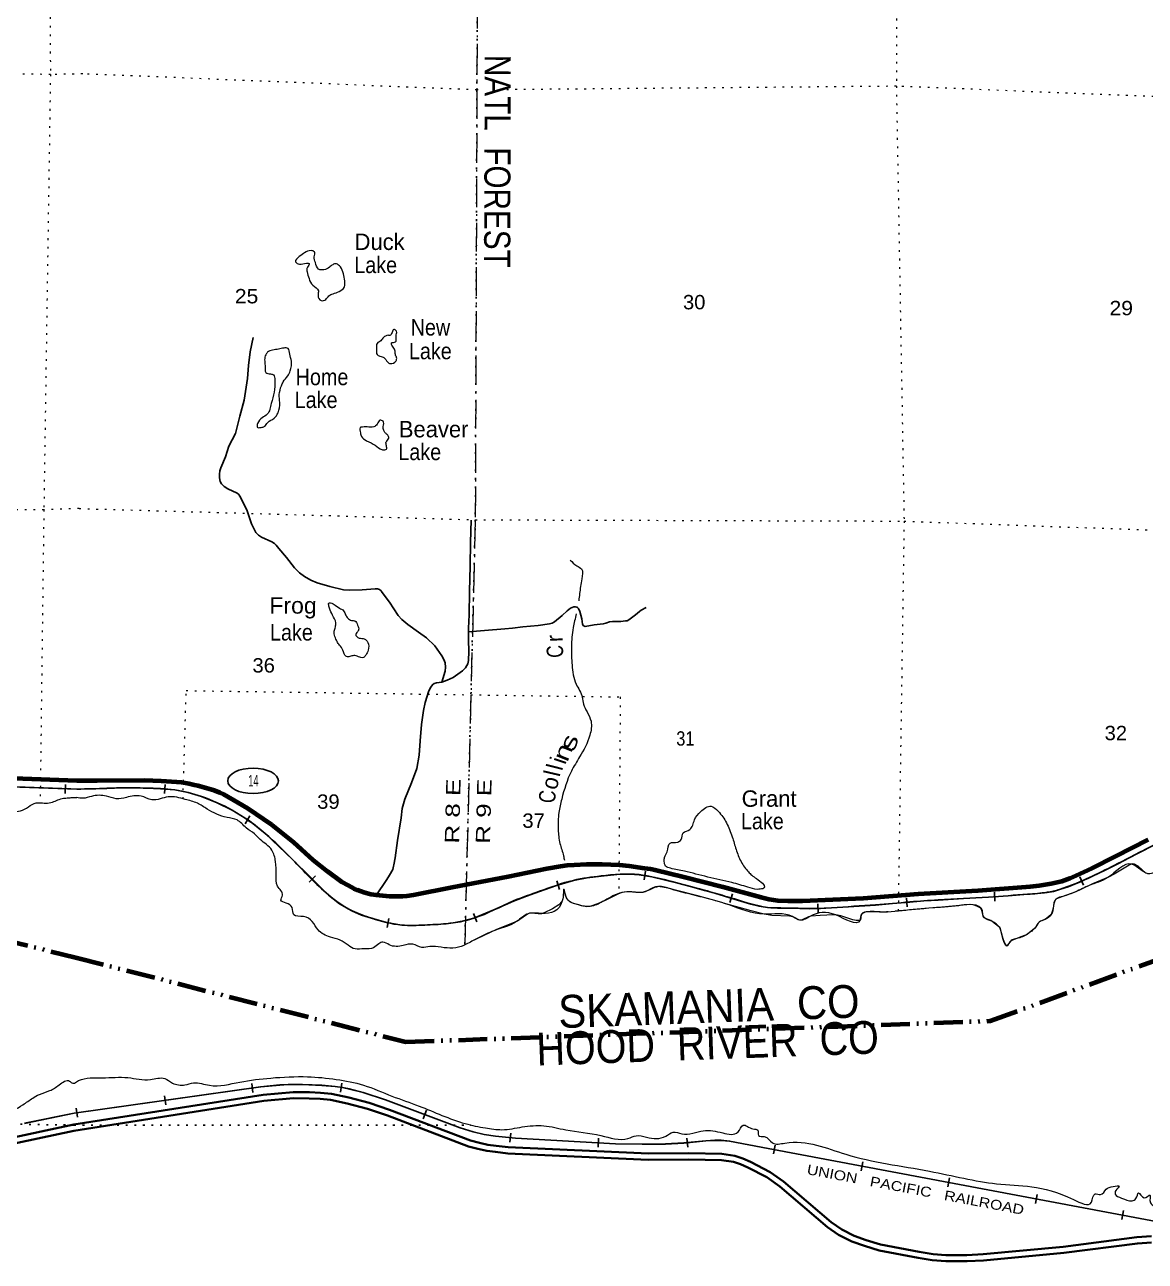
# Model space of a CAD drawing. Header units: feet. Extents: x -256679 to 5, y -731788 to -547785.
# Drawn here: x -192535 to -178887, y -662813 to -647754 of the extents above; entities that cross this region are included whole.
import ezdxf
from ezdxf.enums import TextEntityAlignment as Align

# ---------------------------------------------------------------- set-up
doc = ezdxf.new("R2010")
doc.units = ezdxf.units.FT
doc.header["$LTSCALE"] = 70
for name, pattern in [('DASH_DOUBLE_DOT', [9.2, 5, -1.2, 0.3, -1.2, 0.3, -1.2]), ('DOT_DASHED', [7.7, 5, -1.2, 0.3, -1.2]), ('DOTTED', [1.5, 0.3, -1.2])]:
    doc.linetypes.add(name, pattern=pattern)
for name, color, linetype, lineweight in [('10', 7, 'DASH_DOUBLE_DOT', 70), ('17', 7, 'Continuous', 25), ('18', 7, 'Continuous', 35), ('23', 7, 'Continuous', 70), ('29', 7, 'Continuous', 25), ('34', 7, 'Continuous', 25), ('39', 7, 'Continuous', 13), ('44', 7, 'DOT_DASHED', 13), ('6', 7, 'DOTTED', 25), ('7', 7, 'DOTTED', 13)]:
    doc.layers.add(name, color=color, linetype=linetype, lineweight=lineweight)
doc.layers.add('12', color=7, linetype='Continuous')
doc.layers.add('41', color=7, linetype='Continuous')

msp = doc.modelspace()

# ---------------------------------------------------------------- linework, layer by layer
at = {"layer": '10'}
for points in [[(-223936.63, -662299.07), (-221569.05, -660071.51), (-207224.35, -655345.29), (-191917.8, -659112.25)], [(-191917.8, -659112.25), (-187896.33, -660141.89), (-180776.34, -659886.06), (-170723.5, -656201.77), (-161300.24, -656411.47), (-159909.09, -656015.22)]]:
    msp.add_lwpolyline(points, dxfattribs=at)
at = {"layer": '17'}
msp.add_ellipse((-189753.34, -656962.86), major_axis=(-309.24, 1), ratio=0.500121, dxfattribs=at)
at = {"layer": '18'}
for points in [[(-191934.59, -661147.65), (-189631.57, -660786.41), (-189264.82, -660753.35), (-189066.84, -660755.15), (-188932.05, -660761.89), (-188799.79, -660774.7), (-188589.04, -660819.45), (-188339.02, -660885.68), (-188091.64, -660968.2), (-187105.32, -661343.87), (-186997.24, -661372.31), (-186894.84, -661393.65), (-186792.45, -661406.45), (-186645.7, -661424.08), (-184938.41, -661500.96), (-184446.16, -661497.17), (-184042.39, -661506.66), (-183887.05, -661530.25), (-183788.93, -661560.13), (-183695.37, -661603.95), (-183456.15, -661726.6), (-183292.91, -661842.18), (-182713.13, -662338.76), (-182583.68, -662426.66), (-182432.8, -662503.7), (-182285.03, -662554.72), (-182110.11, -662610.21), (-181642.34, -662699.11), (-181472.28, -662725.46), (-181314.43, -662738.26), (-181058.44, -662738.26), (-180860.97, -662727.9), (-179888.05, -662637.95), (-178991.32, -662521.26), (-178812.19, -662507.75)], [(-191935.23, -661224.5), (-189622.38, -660860.89), (-189261.79, -660828.38), (-189069.05, -660830.13), (-188937.54, -660836.71), (-188811.23, -660848.94), (-188606.44, -660892.43), (-188360.51, -660957.57), (-188116.87, -661038.85), (-187128.28, -661415.38), (-187014.44, -661445.34), (-186907.16, -661467.69), (-186801.57, -661480.89), (-186651.87, -661498.88), (-184939.81, -661575.97), (-184446.75, -661572.18), (-184048.93, -661581.53), (-183903.69, -661603.58), (-183815.9, -661630.32), (-183728.39, -661671.3), (-183495.13, -661790.9), (-183339.07, -661901.39), (-182758.73, -662398.45), (-182621.95, -662491.33), (-182462.24, -662572.88), (-182308.61, -662625.92), (-182128.52, -662683.05), (-181655.09, -662773.03), (-181481.06, -662799.99), (-181317.47, -662813.26), (-181056.47, -662813.26), (-180855.55, -662802.72), (-179879.76, -662712.5), (-178983.66, -662595.89), (-178809.55, -662582.76)], [(-192826.46, -661339.17), (-191934.59, -661147.65)], [(-192813.27, -661413.05), (-191935.23, -661224.5)]]:
    msp.add_lwpolyline(points, dxfattribs=at)
at = {"layer": '23'}
for points in [[(-191900.05, -656962.5), (-192999.15, -656922.84), (-193119.44, -656923.57), (-193299.93, -656908.91), (-193477.9, -656875.47), (-193651.4, -656823.61), (-193818.53, -656753.89), (-193977.45, -656667.09), (-194126.43, -656564.15), (-194263.84, -656446.2), (-194388.16, -656314.54), (-194680.78, -655974.92), (-194755.37, -655860.3), (-194905.71, -655665.97), (-195075.54, -655488.42), (-195263, -655329.6), (-195466.04, -655191.24), (-195682.42, -655074.86), (-201743.72, -652273.4), (-202388.64, -651975.33)], [(-188253.72, -658356.18), (-188314.79, -658346.82), (-188346.91, -658339.17), (-188406.56, -658320.8), (-188481.51, -658293.25), (-188520.69, -658275.89), (-188596.22, -658236.63), (-188671.16, -658195.31), (-188719.92, -658160.93), (-188799.64, -658103.48), (-188847.05, -658065.22), (-189021.96, -657930.26), (-189257.6, -657711.63), (-189523.98, -657496.34), (-189818.47, -657299.88), (-189934.88, -657229.25), (-190110.77, -657128.24), (-190155.88, -657107.2), (-190227.14, -657081.86), (-190295.06, -657059.76), (-190426.59, -657023.92), (-190467.89, -657013.85), (-190532.13, -656998.54), (-190625.46, -656984.35), (-190680.49, -656980.18), (-190874.73, -656964.87), (-191077.02, -656958.38), (-191653.52, -656960.86), (-191900.05, -656962.5)], [(-178851.06, -657682.29), (-179251.63, -657885.69), (-179538.87, -658028.39), (-179730.96, -658118.16), (-179804.11, -658151.7), (-179905.05, -658186.9), (-180033.53, -658217.51), (-180180.36, -658240.46), (-180289.21, -658251.29), (-180926.64, -658301.13), (-181654.34, -658343.76), (-182323.96, -658397.18), (-183063.57, -658429.63), (-183238.31, -658429.34), (-183360.88, -658421.81), (-183469.47, -658406.5), (-183567.09, -658384.91), (-184029.28, -658258.48), (-184505.55, -658133.87), (-184857.07, -658048.78), (-184911.94, -658038.26), (-184987.08, -658028.88), (-185174.39, -658001.16), (-185290.41, -657987.5), (-185501.99, -657980.67), (-185692.48, -657981.89), (-185842.42, -657987.56), (-185926.55, -657993.68), (-186007.61, -658004.39), (-186175.3, -658035.76), (-186648.67, -658131.88), (-187329.43, -658263.4), (-187801.66, -658354.47), (-187879.67, -658365.18), (-187931.67, -658369.77), (-188006.61, -658372.84), (-188089.96, -658371.3), (-188253.72, -658356.18)]]:
    msp.add_lwpolyline(points, dxfattribs=at)
at = {"layer": '29'}
for points in [[(-187455.96, -655760.54), (-187414.61, -655626.02), (-187408.29, -655579.8), (-187414.16, -655523.96), (-187428.85, -655485.75), (-187455.28, -655440.2), (-187483.18, -655397.59), (-187540.8, -655317.4), (-187639.84, -655219.8), (-187737.28, -655150.31), (-187870.58, -655060.29), (-187941.02, -654996.06), (-187985.07, -654947.56), (-188091.64, -654784.54), (-188168.53, -654683.22), (-188189.21, -654656.61), (-188193.61, -654647.79), (-188215.64, -654631.63), (-188237.67, -654625.75), (-188268.15, -654625.74), (-188424.96, -654635.72), (-188584.26, -654640.44), (-188653.92, -654634.73), (-188820.09, -654596.44), (-188974.1, -654550.28), (-189049.06, -654517.01), (-189125.67, -654474.06), (-189190.05, -654427.37), (-189248.73, -654370.13), (-189345.37, -654244.47), (-189438.17, -654130.91), (-189472.02, -654091.6), (-189491.11, -654072.49), (-189523.44, -654053.55), (-189651.17, -653995.7), (-189686.43, -653972.57), (-189719.47, -653938.04), (-189771.4, -653833.62), (-189827.36, -653672.39), (-189887.86, -653547.2), (-189916.26, -653494.26), (-189928.01, -653475.16), (-189948.57, -653457.52), (-190062.62, -653406.48), (-190104.24, -653376.7), (-190136.07, -653345.33), (-190154.17, -653316.45), (-190163.13, -653270.74), (-190162.99, -653226.81), (-190157.11, -653185.67), (-190147.37, -653150.57), (-190089.21, -653014.9), (-190047.23, -652887.05), (-189968.7, -652731.59), (-189913.48, -652519.64), (-189862.53, -652325.7), (-189820.65, -652063.43), (-189808.36, -651905.09), (-189789.94, -651738.81), (-189753.33, -651564.74)], [(-187095.84, -653787.79), (-187105.2, -654059.14), (-187109.26, -654345.99), (-187117.68, -654656.85), (-187121.91, -654939.85), (-187128, -655102.12), (-187128.67, -655149.3)], [(-187128.67, -655149.3), (-186933.57, -655130.75), (-186686.84, -655113.25), (-186594.32, -655101.49), (-186469.49, -655086.8), (-186279.94, -655071.09), (-186143.47, -655051.53), (-186110.5, -655042.7), (-186083.26, -655028.02), (-185990.98, -654948.48), (-185927.9, -654891.13), (-185887.93, -654860.5), (-185868.46, -654849.87), (-185844.89, -654844.06), (-185827.17, -654843.74), (-185808.63, -654847.27), (-185801.93, -654851.01), (-185796.19, -654855.6), (-185790.84, -654862.11), (-185789.31, -654865.93), (-185779.36, -654886.59), (-185772.87, -654901.52), (-185750.54, -654989.75), (-185741.41, -655054.07), (-185737.3, -655063.36), (-185727.86, -655073.57), (-185718.95, -655078.66), (-185707.3, -655080.92), (-185598.91, -655061.96), (-185488.29, -655051.37), (-185457.27, -655044.18), (-185411.74, -655028.02), (-185377.41, -655022.73), (-185272.93, -655020.08), (-185219.36, -655014.79), (-185197.33, -655011.85), (-185176.28, -655003.29), (-185095.04, -654940.15), (-185046.25, -654898.66), (-185025.51, -654882.54), (-184967.25, -654851.54)], [(-187128.67, -655149.3), (-187130.05, -655246.54), (-187126.01, -655387.04), (-187129.58, -655497.34), (-187139.54, -655535.72), (-187149.82, -655559.23), (-187167.44, -655585.68), (-187201.66, -655622.79), (-187315.28, -655703.56), (-187389.2, -655737.04), (-187455.96, -655760.54)], [(-187455.96, -655760.54), (-187519.04, -655767.1), (-187545.97, -655778.18), (-187569.46, -655792.88), (-187590.02, -655820.8), (-187614.85, -655866.16), (-187657.58, -656010.36), (-187678.48, -656104.07), (-187700.97, -656274.31), (-187717.9, -656476.73), (-187732.39, -656649.08), (-187760.83, -656813.22), (-187823.54, -656986.95), (-187904.67, -657184.51), (-187935.88, -657300.18), (-187950.08, -657412.63), (-187994.2, -657690.93), (-188024, -657899.72), (-188030.6, -657938.67), (-188029.87, -657946.75), (-188053.37, -658040.79), (-188090.53, -658110.99), (-188123.86, -658164.23), (-188172.67, -658238.31), (-188253.72, -658356.18)]]:
    msp.add_lwpolyline(points, dxfattribs=at)
at = {"layer": '34'}
for p, q in [((-192036.82, -657005.1), (-192040.81, -657115.63)), ((-190822.65, -657006.09), (-190831.77, -657116.33)), ((-189793.01, -657390.48), (-189851.63, -657484.27)), ((-184972.13, -658060.75), (-184990.42, -658169.83)), ((-188992.27, -658118.98), (-189069.78, -658197.88)), ((-186053.94, -658179.85), (-186021.81, -658285.69)), ((-179683.37, -658132.36), (-179638.38, -658233.41)), ((-183915.72, -658337.82), (-183947.44, -658443.78)), ((-180725.32, -658317.02), (-180717.54, -658427.36)), ((-182876.52, -658458.38), (-182872.57, -658568.92)), ((-181796.13, -658387.07), (-181786.4, -658497.25)), ((-188100.07, -658638.11), (-188118.39, -658747.19)), ((-187070.55, -658576.02), (-187027.04, -658677.71)), ((-189770, -660646.57), (-189754.49, -660756.09)), ((-188672.59, -660642.85), (-188688.43, -660752.32)), ((-190831.25, -660799.46), (-190815.75, -660908.97)), ((-191906.69, -660949.08), (-191891.18, -661058.59)), ((-187642.08, -660973.41), (-187681.21, -661076.87)), ((-186613.94, -661253.34), (-186624.64, -661363.43)), ((-185545.64, -661314.94), (-185552.03, -661425.37)), ((-184469.47, -661314.54), (-184458.2, -661424.57)), ((-183392.96, -661397.98), (-183413.42, -661506.68)), ((-182326.4, -661601.45), (-182346.86, -661710.15)), ((-181272.22, -661797.27), (-181292.68, -661905.97)), ((-180205.66, -662000.73), (-180226.12, -662109.43)), ((-179151.48, -662196.55), (-179171.94, -662305.25))]:
    msp.add_line(p, q, dxfattribs=at)
at = {"layer": '34', "lineweight": 13}
msp.add_line((-191859.59, -657064.04), (-193002.76, -657022.77), dxfattribs=at)
at = {"layer": '34'}
for points in [[(-191900.89, -657064.01), (-193061.6, -657021.75)], [(-191900.89, -657064.02), (-191716.03, -657059.34), (-191534.27, -657054.74), (-191440.01, -657051.72), (-191345.79, -657048.62), (-191201.3, -657048.44), (-191056.77, -657051.68), (-190881.57, -657058.63), (-190706.64, -657073.09), (-190543.25, -657104.87), (-190383.18, -657155.09), (-190191.6, -657228.64), (-190008.09, -657320.43), (-189798.4, -657451.5), (-189606.56, -657604.44), (-189439.3, -657762.38), (-189273.67, -657921.74), (-189055.17, -658137.37), (-188835.84, -658352.85), (-188700.38, -658459.47), (-188549.08, -658545.36), (-188431.04, -658596.29), (-188309.19, -658636.83), (-188127.38, -658688.88), (-187942.58, -658719.93), (-187802.87, -658723.52), (-187663.23, -658719.57), (-187531.47, -658713.08), (-187399.79, -658702.95), (-187229.5, -658679.7), (-187063.16, -658635.08), (-186821.48, -658531.67), (-186582.12, -658426.68), (-186423, -658366.81), (-186263.13, -658308.5), (-186058.86, -658238.4), (-185851.6, -658175.49), (-185684.65, -658141.73), (-185515.56, -658121.73), (-185282.22, -658100.12), (-185165.54, -658097.71), (-185049.59, -658105.77), (-184897.66, -658131.24), (-184747.21, -658166.16), (-184564.18, -658212.77), (-184381.7, -658261.03), (-184255.44, -658295.94), (-184129.34, -658331.43), (-184010.76, -658366.36), (-183892.29, -658401.82), (-183692.22, -658464.09), (-183590.97, -658489.61), (-183487.92, -658504.02), (-183325.01, -658511), (-183162.08, -658514.73), (-183071.07, -658517.69), (-182980.03, -658519.32), (-182707.48, -658509.59), (-182435.11, -658491.78), (-182304.3, -658483.81), (-182173.56, -658474.94), (-181963.99, -658456.71), (-181754.47, -658438.21), (-181582.46, -658425.38), (-181410.36, -658413.73), (-181102.77, -658396.45), (-180795.14, -658379.3), (-180557.24, -658362.53), (-180319.45, -658344.1), (-180201.58, -658333.64), (-180083.85, -658321.14), (-180006.54, -658308.41), (-179930.72, -658287.43), (-179727.15, -658211.62), (-179529.5, -658123.62), (-179374.55, -658048.69), (-179220.51, -657972.09), (-179006.6, -657861.46), (-178792.27, -657751.71)], [(-178538.79, -662370.12), (-183481.42, -661439.54), (-183950.67, -661349.92), (-184050.83, -661341.39), (-184129.81, -661340.47), (-184237.36, -661345.66), (-184508.26, -661373.4), (-184728.77, -661385.48), (-185014.1, -661387.04), (-185341.4, -661384.08), (-186558.76, -661313.56), (-186799.54, -661290.16), (-186940.39, -661268.8), (-187072.73, -661238.9), (-187231.73, -661189.79), (-188139.51, -660846.43), (-188414.52, -660758.69), (-188580.85, -660716.01), (-188666.13, -660698.95), (-188754.6, -660686.15), (-188917.73, -660671.22), (-189150.7, -660661.22), (-189327.2, -660660.55), (-189427.4, -660666.95), (-189661.01, -660688.92), (-191932.78, -661010.55)], [(-192537.36, -661132.39), (-191933.69, -661010.14)]]:
    msp.add_lwpolyline(points, dxfattribs=at)
at = {"layer": '34', "lineweight": 13}
for points in [[(-178538.62, -662369.03), (-183481.22, -661438.46), (-183950.52, -661348.83), (-184050.78, -661340.29), (-184129.83, -661339.37), (-184237.44, -661344.56), (-184508.35, -661372.3), (-184728.8, -661384.38), (-185014.1, -661385.94), (-185341.36, -661382.98), (-186558.67, -661312.46), (-186799.4, -661289.07), (-186940.19, -661267.72), (-187072.45, -661237.84), (-187231.37, -661188.75), (-188139.15, -660845.39), (-188414.22, -660757.63), (-188580.61, -660714.94), (-188665.94, -660697.87), (-188754.47, -660685.06), (-188917.66, -660670.12), (-189150.67, -660660.12), (-189327.23, -660659.45), (-189427.49, -660665.85), (-189661.14, -660687.83), (-191932.93, -661009.46)], [(-192537.13, -661133.47), (-191933.47, -661011.22)]]:
    msp.add_lwpolyline(points, dxfattribs=at)
at = {"layer": '34'}
msp.add_spline([(-191897.81, -657062.84), (-191534.3, -657053.64), (-191345.81, -657047.52), (-191056.74, -657050.58), (-190706.49, -657072), (-190382.82, -657154.05), (-190007.55, -657319.47), (-189605.84, -657603.61), (-189272.9, -657920.95), (-188835.11, -658352.02), (-188548.59, -658544.37), (-188308.86, -658635.78), (-187942.47, -658718.83), (-187663.27, -658718.47), (-187399.91, -658701.86), (-187063.52, -658634.04), (-186582.53, -658425.66), (-186263.5, -658307.46), (-185851.87, -658174.42), (-185515.68, -658120.64), (-185049.46, -658104.68), (-184746.95, -658165.09), (-184381.41, -658259.97), (-184129.04, -658330.37), (-183891.97, -658400.77), (-183487.82, -658502.92), (-183162.05, -658513.63), (-182980.04, -658518.22), (-182435.18, -658490.68), (-182173.64, -658473.84), (-181754.56, -658437.11), (-181410.43, -658412.63), (-180795.21, -658378.2), (-180319.54, -658343), (-180084, -658320.05), (-179931.06, -658286.38), (-179529.96, -658122.62), (-179221.01, -657971.11), (-178792.76, -657750.73), (-178368.72, -657543.37), (-177928.03, -657321.21), (-177434.21, -657081.19), (-177043.83, -656901.37), (-176510.04, -656650.39), (-176129.2, -656491.22), (-175559.87, -656338.96), (-175248.94, -656210.7), (-174967.96, -656057.36), (-174587.9, -655810.21), (-174240.7, -655539.33), (-173471.01, -654941.71), (-173177.35, -654727.45), (-172850.04, -654500.95), (-172557.56, -654374.09), (-172315.95, -654333.11), (-172017.25, -654338.73), (-171763.36, -654375.46), (-171399.34, -654479.52), (-171067.08, -654652.46), (-170625.06, -654852.94), (-170453.76, -654906.51), (-170209.04, -654944.77), (-169906.21, -654957.01), (-169624.41, -654915.69), (-169401.11, -654859.07), (-169167.1, -654779.49), (-168952.97, -654689.19), (-168528.94, -654493.69), (-168171.04, -654352.89), (-167909.5, -654245.76), (-167583.73, -654111.08), (-167145.93, -653976.41), (-166791.09, -653915.19), (-166442.37, -653901.42), (-165860.8, -653970.28), (-165545.73, -654042.21), (-165408.07, -654071.29), (-164514.49, -654276.37), (-163777.28, -654435.53), (-163571.58, -654476.85), (-162854.25, -654547.25), (-162113.62, -654547.25), (-161798.55, -654538.07), (-161451.36, -654505.93), (-160972.26, -654464.61), (-160537.89, -654427.88), (-160285.53, -654409.51), (-160127.99, -654403.39), (-159900.39, -654378.53)], degree=3, dxfattribs=at)
at = {"layer": '39'}
for points in [[(-189126.09, -650531.69), (-189047.37, -650504.63), (-189005.43, -650521.23), (-189008.26, -650579.38), (-188995.22, -650651.78), (-188956.17, -650730.53), (-188892.02, -650739.4), (-188823.29, -650708.2), (-188782.67, -650676.63), (-188738.35, -650667.18), (-188690.66, -650703.92), (-188651.66, -650786.69), (-188636.84, -650875.16), (-188641.88, -650947.32), (-188704.93, -651002.67), (-188779.63, -651029.78), (-188830.21, -651055.2), (-188869.02, -651100.83), (-188923.44, -651114.16), (-188962.69, -651049.45), (-188957.88, -650993.33), (-189027.23, -650926.22), (-189072.28, -650845.38), (-189095.24, -650764.82), (-189092.44, -650708.68), (-189069.67, -650660.83), (-189101.74, -650656.4), (-189188.32, -650671.32), (-189236.09, -650640.6), (-189191.01, -650576.98), (-189126.09, -650531.69)], [(-188109.91, -651536.11), (-188087.46, -651538.9), (-188061.23, -651502.64), (-188038.6, -651464.82), (-188006.79, -651487.3), (-188011.68, -651549.43), (-188018.67, -651617.56), (-188067.04, -651628.96), (-188055.56, -651669.24), (-188026.12, -651717.77), (-188020.83, -651770.01), (-188005.31, -651808.33), (-188011.9, -651848.37), (-188082.67, -651881.55), (-188116.52, -651861.04), (-188159.97, -651808.31), (-188207.91, -651789.63), (-188243.77, -651769.09), (-188248.91, -651706.83), (-188243.88, -651634.67), (-188197.23, -651603.18), (-188164.5, -651561.48), (-188109.91, -651536.11)], [(-189442.01, -651707.25), (-189379.53, -651692.02), (-189327.4, -651698.72), (-189306.25, -651765.21), (-189287.36, -651849.72), (-189301.11, -651969.92), (-189332.12, -652031.71), (-189385.35, -652103.23), (-189408.12, -652151.09), (-189433.76, -652259.09), (-189429.1, -652355.45), (-189448.93, -652479.59), (-189498.09, -652547.16), (-189575.14, -652598.31), (-189613.95, -652643.95), (-189656.35, -652659.44), (-189702.48, -652654.82), (-189697.84, -652610.75), (-189642.63, -652541.25), (-189581.76, -652497.91), (-189531.68, -652366.15), (-189497.62, -652230.17), (-189487.46, -652079.83), (-189504.68, -652019.41), (-189540.66, -652006.9), (-189596.63, -651988.11), (-189607.52, -651905.71), (-189612.52, -651833.42), (-189599.62, -651773.4), (-189577.1, -651743.6), (-189516.46, -651716.31), (-189442.01, -651707.25)], [(-188441.11, -652655.3), (-188362.73, -652652.31), (-188284.38, -652651.33), (-188241.73, -652617.78), (-188208.94, -652572.07), (-188170.93, -652582.6), (-188167.85, -652648.84), (-188162.48, -652695.06), (-188140.84, -652727.44), (-188113.07, -652751.88), (-188101.56, -652790.15), (-188132.34, -652835.89), (-188129, -652884.09), (-188129.54, -652922.2), (-188177.85, -652929.59), (-188267.48, -652876.26), (-188371.14, -652820.73), (-188432.68, -652769.76), (-188446.09, -652723.44), (-188447.65, -652661.04), (-188441.11, -652655.3)], [(-167331.36, -654134.04), (-167397.13, -654167.71), (-167501.38, -654189.53), (-167554.44, -654249.02), (-167675.16, -654263.49), (-167802.5, -654320.01), (-167924.1, -654396.66), (-168013.17, -654445.65), (-168119.86, -654462.31), (-168264.34, -654495.22), (-168386.7, -654541.13), (-168547.3, -654606.94), (-168631.17, -654684.33), (-168657.52, -654842.48), (-168666.49, -654908.57), (-168697.15, -654946.29), (-168776.04, -654985.38), (-168870.85, -655014.23), (-168945.15, -655013.26), (-168965.74, -655049.1), (-168974.09, -655071.06), (-169053.85, -655029.89), (-169185.62, -654974), (-169237.24, -654931.19), (-169338.4, -654963.13), (-169413.35, -654947.83), (-169540.29, -654979.97), (-169708.54, -655021.29), (-169861.48, -655036.59), (-170017.86, -655058.02), (-170218.22, -655085.57), (-170280.93, -655019.76), (-170433.31, -654999.79), (-170609.77, -654949.36), (-170868.25, -654852.94), (-171270.87, -654689.19), (-171387.11, -654586.65), (-171624.18, -654496.36), (-171948.43, -654438.2), (-172260.44, -654425.96), (-172527.32, -654455.04), (-172811.81, -654586.65), (-173073.35, -654762.65), (-173371.59, -654981.5), (-173615.15, -655172.03), (-174018.93, -655487.29), (-174399.77, -655790.31), (-174598.15, -655926.31), (-174738.28, -656034.82), (-174865.76, -656101.37), (-174993.89, -656214.05), (-175251.41, -656385.22), (-175432.66, -656418.96), (-175636.14, -656462.44), (-175795.78, -656520.3), (-175873.78, -656515.71), (-176022.14, -656555.5), (-176144.5, -656598.35), (-176536.04, -656774.35), (-176614.05, -656804.96), (-176689.09, -656980.75), (-176762.91, -657047.23), (-176866.26, -657062), (-177072.96, -657172.8), (-177478.98, -657387.02), (-177693.06, -657519.98), (-177870.24, -657667.71), (-177973.59, -657638.16), (-178076.94, -657726.8), (-178180.29, -657741.58), (-178342.7, -657830.22), (-178556.78, -657977.95), (-178682.28, -658014.89), (-178829.92, -658096.14), (-179052.06, -657976.58), (-179344.9, -658140.99), (-179571.26, -658235.87), (-179735.28, -658313.92), (-179892.82, -658369.02), (-179963.87, -658395.99), (-180034.93, -658591.68), (-180106.07, -658650.94), (-180180.85, -658684.06), (-180230.04, -658753.64), (-180270.75, -658791.23), (-180333.66, -658836.55), (-180468.94, -658886.94), (-180521.47, -658908.32), (-180576.6, -658971.8), (-180617.66, -658893.02), (-180655.84, -658752.08)], [(-185891.04, -654273.67), (-185811.71, -654344.93), (-185753.98, -654381.8), (-185749.66, -654502.23), (-185776.31, -654682.45), (-185787.78, -654768.75)], [(-188834.92, -654809.81), (-188832.81, -654800.27), (-188776.89, -654807.66), (-188701.28, -654858.81), (-188651.53, -654891.56), (-188626.14, -654942.05), (-188598.56, -654980.53), (-188556.79, -655009.17), (-188512.69, -655015.77), (-188481.27, -655066.33), (-188468.04, -655124.69), (-188488.57, -655156.52), (-188502.97, -655180.41), (-188459.39, -655223.11), (-188399.28, -655233.93), (-188355.7, -655276.63), (-188351.01, -655370.99), (-188379.98, -655430.8), (-188410.53, -655460.49), (-188470.66, -655451.68), (-188526.69, -655436.9), (-188575.06, -655448.31), (-188625.23, -655445.64), (-188658.32, -655370.98), (-188699.64, -655310.25), (-188731.15, -655265.7), (-188756.4, -655205.18), (-188765.53, -655140.86), (-188750.74, -655088.89), (-188745.98, -655036.79), (-188784.87, -654945.99), (-188821.83, -654861.24), (-188835.15, -654808.91)], [(-185817.52, -654929.17), (-185854.49, -655096.73), (-185875.86, -655329.18), (-185868.97, -655551.97), (-185818.01, -655783.36), (-185743.98, -655944.83), (-185729.07, -656027.29), (-185686.23, -656122.14), (-185637.64, -656237.14), (-185652.11, -656407.48), (-185776.35, -656670.69), (-185877.25, -656845.92), (-185994.54, -657185.45), (-186029, -657349.52), (-186037.95, -657556.05), (-186016.23, -657724.86), (-185972.17, -657875.91), (-185962.38, -657930.42)], [(-194411.43, -656556.81), (-194399.33, -656566.91), (-194301.98, -656664.06), (-194152.51, -656760.71), (-193996.8, -656849.53), (-193831.43, -656950.66), (-193694.97, -657012.82), (-193553.98, -657057.06), (-193369.17, -657110.59), (-193261.57, -657131.78), (-193095.78, -657150.65), (-192937.46, -657151.24), (-192825.27, -657152.5), (-192716.72, -657141.6), (-192676.97, -657152.79), (-192684.04, -657188.71), (-192752.65, -657204.78), (-192850.77, -657201.92), (-192895.18, -657212.67), (-192886.71, -657265.09), (-192828.17, -657318.97), (-192776.52, -657334.52), (-192612.14, -657333.28), (-192512.84, -657296.03), (-192420.96, -657238.5), (-192316.53, -657231.5), (-192278.55, -657234.62), (-192197.98, -657220.9), (-192062.34, -657174.68), (-192004.09, -657170.35), (-191957.85, -657165.68), (-191901.99, -657165.64)], [(-187174.73, -658958.48), (-187188.25, -658966.01), (-187462.24, -658989.95), (-187602.7, -658980.08), (-187699.26, -658990.86), (-187807.17, -658951.32), (-187923.9, -658967.85), (-188094.51, -658959.6), (-188172.38, -658926.48), (-188222.86, -658945.88), (-188285.83, -658995.21), (-188400.5, -659007.75), (-188511, -659010.32), (-188594.72, -658965.08), (-188694.25, -658901.58), (-188812.25, -658865.93), (-188961.65, -658777.7), (-189032.52, -658676.46), (-189138.1, -658614.89), (-189256.3, -658593.28), (-189277.17, -658506.73), (-189350.71, -658451.6), (-189414.46, -658414.65), (-189395.56, -658356.72), (-189456.23, -658243.57), (-189472.37, -658106.93), (-189480.11, -657944.32), (-189524.37, -657807.31), (-189667.22, -657676.13), (-189737.58, -657607.26), (-189837.86, -657534.36), (-189948.98, -657438.61), (-190071.08, -657408.92), (-190312.66, -657305.44), (-190432.18, -657235.67), (-190581.07, -657188.32), (-190786.02, -657157.71), (-190984.85, -657192.91), (-191117.92, -657148.52), (-191295.34, -657163.83), (-191421.12, -657180.66), (-191538.89, -657148.52), (-191720.9, -657151.59), (-191826.43, -657174.54), (-191901.99, -657165.64)], [(-183543.46, -658276.88), (-183532.18, -658265.71), (-183622.06, -658153.47), (-183721.33, -658071.92), (-183809.94, -657946.36), (-183870.09, -657797.11), (-183918.14, -657644), (-183988.02, -657472.55), (-184088.48, -657332.8), (-184175.99, -657271.47), (-184301.43, -657336.03), (-184377.19, -657437.36), (-184398.2, -657503.29), (-184433.08, -657555), (-184514.01, -657596.07), (-184541.28, -657677.97), (-184581.87, -657707.54), (-184674.44, -657720.37), (-184710.09, -657826.23), (-184741.18, -657894.04), (-184745.9, -657944.14), (-184728.62, -658000.54), (-184670.76, -658027.38), (-184500.54, -658063.71), (-184216.32, -658133.65), (-183924.03, -658201.68), (-183725.98, -658258.44), (-183611.86, -658284.01), (-183543.46, -658276.88)], [(-180655.84, -658752.08), (-180757.12, -658670.5), (-180846.95, -658631.2), (-180889.48, -658514.28), (-181023.44, -658470.39), (-181158.19, -658482.67), (-181333.95, -658499.86), (-181713.26, -658528.94), (-182069.63, -658561.08), (-182263.94, -658556.46), (-182340.35, -658582.5), (-182364.82, -658662.08), (-182657.32, -658596.28), (-182966.27, -658611.58), (-183090.16, -658660.55), (-183183.46, -658616.17), (-183530.65, -658587.09), (-183956.21, -658474.23), (-184306.46, -658373.22), (-184668.95, -658278.34), (-184814.25, -658250.79), (-185016.38, -658321.79), (-185170.93, -658313.75), (-185291.7, -658332.23), (-185496.01, -658433.88), (-185647.48, -658492.08), (-185787.82, -658474.19), (-185905.65, -658426.51), (-185943.01, -658369.84), (-185965.92, -658285.28), (-185987.99, -658425.43), (-186233.2, -658578.71), (-186401.94, -658580.51), (-186543.88, -658674.95), (-186846.9, -658797.38), (-187039.04, -658891.16), (-187174.73, -658958.48)], [(-196673.42, -659902.55), (-196585.79, -659921.16), (-196473.23, -659910.38), (-196360.39, -659889.58), (-196234.12, -659889.24), (-196121.81, -659954.72), (-196075.28, -660008.24), (-196017.57, -660090.19), (-195921.22, -660153.2), (-195836.83, -660213.85), (-195714.98, -660295.65), (-195604.97, -660371.09), (-195521.52, -660395.6), (-195382.23, -660429.75), (-195213.44, -660482.82), (-195116.62, -660529.78), (-195044, -660582.06), (-194912.61, -660611.97), (-194800, -660667.42), (-194700.41, -660688.38), (-194627.56, -660732.64), (-194557.89, -660816.94), (-194439.7, -660886.6), (-194318.14, -660910.2), (-194221.9, -660908.99), (-194133.09, -660887.49), (-194005.1, -660829), (-193946.38, -660808.63), (-193870.46, -660816.86), (-193784.3, -660817.36), (-193717.92, -660809.25), (-193643.12, -660787.35), (-193545, -660790.2), (-193446.48, -660847.25), (-193354.49, -660922.17), (-193274.75, -661004.76), (-193187.76, -661045.41), (-193107.84, -661053.76), (-193009.96, -661064.63), (-192907.77, -661065.59), (-192796.63, -661034.71), (-192556.39, -660907.24), (-192437.77, -660826.41), (-192356.31, -660782.62), (-192228.62, -660734.16), (-192114.36, -660665.24), (-191988.73, -660618.72), (-191961.96, -660639.9), (-191930.44, -660643.66)], [(-191930.44, -660643.66), (-191877.97, -660613.38), (-191590.26, -660579.03), (-191276.9, -660577.12), (-191004.07, -660600.75), (-190829.13, -660586.99), (-190735.51, -660642.39), (-190583.17, -660664.45), (-190478.4, -660641.75), (-190285.98, -660670.35), (-189913.84, -660631.08), (-189537.54, -660581.84), (-189089.4, -660565.64), (-188740.37, -660598.3), (-188407.95, -660668.87), (-188062.35, -660801.8), (-187732.64, -660922.48), (-187169.25, -661136.51), (-186922.96, -661189.89), (-186722.39, -661210.57), (-186474.87, -661177.7), (-186213.55, -661163.07), (-185945.1, -661212.73), (-185516.26, -661282.55), (-185187.34, -661316.95), (-185088.46, -661284.14), (-184960.16, -661301.87), (-184727.01, -661290.88), (-184637.94, -661241.89), (-184531.76, -661261.34), (-184270.12, -661224.64), (-184033.47, -661249.81), (-183846.51, -661238.21), (-183785.1, -661156.76), (-183665.2, -661200.46), (-183607.16, -661215.27), (-183596.05, -661281.62), (-183527.94, -661294.55), (-183428.61, -661372.09), (-183275.99, -661374.09), (-182534.74, -661510.19), (-181513.29, -661716.18), (-180699.98, -661869.28), (-179762.67, -662060.12), (-179542.19, -662093.1), (-179498.6, -661993.35), (-179430.41, -662000.27), (-179363.23, -661936.94), (-179276.36, -661901.97), (-179203.98, -661896.9), (-179246.95, -661952.51), (-179253.57, -661994.56), (-179175.93, -662043.73), (-179047.83, -662075.5), (-179001.28, -662050.03), (-178968.15, -661980.24), (-178900.72, -662041.31), (-178829.9, -662004.12), (-178825.24, -662100.48), (-178783.72, -662147.17), (-178770.54, -662209.54), (-178734.82, -662240.1), (-178426.32, -662298.31), (-178047.03, -662321.34), (-177767.78, -662316.97), (-177453.56, -662254.88), (-177211.58, -662187.83), (-176949.24, -662100.98), (-176809.45, -662016.54), (-176726.15, -661949.42), (-176666.29, -661835.84), (-176572.66, -661748.79), (-176441.65, -661716.4), (-176341.1, -661707.69), (-176216.86, -661586.93), (-175965.85, -661307.33), (-175649.47, -660950.34), (-175499.92, -660743.65), (-175467.07, -660693.92), (-175497.93, -660603.23), (-175480.47, -660505.15), (-175407.27, -660441.91), (-175324.19, -660390.83), (-175277.86, -660381.41), (-175191.25, -660364.49), (-175150.61, -660330.91), (-175100.91, -660367.68), (-175038.74, -660374.51), (-174965.54, -660311.27), (-174834.18, -660254.81), (-174708.31, -660160.15)]]:
    msp.add_spline(points, degree=3, dxfattribs=at)
at = {"layer": '44'}
for points in [[(-191807.99, -645808.44), (-187016.64, -645832.71), (-187027.18, -648548.88), (-187047.06, -653783.04), (-187100.51, -655913.05), (-187174.73, -658958.48)], [(-178880.63, -658087.18), (-178974.81, -658001.47), (-179016.41, -657975.27), (-179045.83, -657974.27), (-179082.64, -657991.35), (-179266.65, -658100.51), (-179335.39, -658136.7), (-179529.69, -658217.78), (-179680.25, -658289.45), (-179731.89, -658312.57), (-179948.78, -658389.7), (-179974.99, -658402.42), (-179989.38, -658418.72), (-179999.96, -658446.79), (-180013.56, -658547.21), (-180021.41, -658571.14), (-180036.12, -658592.94), (-180084.23, -658635.84), (-180109.26, -658652.86), (-180162.31, -658672.67), (-180179.04, -658682.53), (-180191.17, -658695.21), (-180219.74, -658741.19), (-180237, -658760.53), (-180299.52, -658815.21), (-180326.1, -658832.91), (-180389.71, -658858.48), (-180524.15, -658909.68), (-180539.88, -658926.94), (-180562.7, -658967.47), (-180573.75, -658974), (-180585, -658961.32), (-180602.04, -658932.97), (-180618.91, -658888.39), (-180647.36, -658783.39), (-180659.16, -658749.41), (-180726.47, -658695.19), (-180735.62, -658687.94)], [(-180735.62, -658687.94), (-180768.98, -658662.66), (-180831.46, -658639.47), (-180856.07, -658621.98), (-180864.69, -658595.35), (-180871.14, -658541.52), (-180881.57, -658521), (-180899.29, -658508.14), (-180939.52, -658486.77), (-180983.66, -658472.58), (-181018.14, -658470.03), (-181585.46, -658519.43), (-182071.25, -658561.22), (-182124.12, -658562.29), (-182236.68, -658556.41), (-182270.75, -658556.91), (-182299.33, -658563.66), (-182337.84, -658581.2), (-182348.99, -658592.64), (-182354.67, -658654.02), (-182359.33, -658660.05), (-182380.27, -658663.43), (-182380.27, -658663.43), (-182410.15, -658662.11), (-182448.58, -658654.47), (-182594.95, -658605.41), (-182634.26, -658597.77), (-182683.2, -658596.16), (-182848.11, -658600.42), (-182956.37, -658610.29), (-182987.49, -658617.24), (-183065.96, -658656.33), (-183092.58, -658660.44), (-183107, -658656.99), (-183158.06, -658626), (-183178.07, -658617.3), (-183218.2, -658611.91), (-183437.13, -658602), (-183529.4, -658587.41), (-183687.96, -658546.77), (-184337.69, -658364.51), (-184610.07, -658293.44), (-184681.49, -658275.17), (-184765.73, -658257.61), (-184823.53, -658250.22), (-184852, -658253.92), (-184886.33, -658266.9), (-184977.64, -658313.13), (-185007.87, -658320.97), (-185052.49, -658321.45), (-185140.24, -658313.61), (-185201.28, -658315.67), (-185257.71, -658322.67), (-185304.18, -658337.03), (-185464.37, -658418.68), (-185559.25, -658461.78), (-185638.88, -658489.88), (-185661.22, -658494.59), (-185688.3, -658495.36), (-185732.09, -658488.67), (-185836.28, -658461.18), (-185871.66, -658447.6), (-185893.85, -658435.05), (-185916.95, -658415.86), (-185936.06, -658386.32), (-185968.12, -658282.2), (-185971.07, -658292.75), (-185976.37, -658379.8), (-185983.78, -658417.02), (-185993.61, -658432.97), (-186031.02, -658470.86), (-186105.22, -658522.37), (-186207.71, -658570.27), (-186241.94, -658580.88), (-186279.87, -658582.34), (-186363.97, -658572.72), (-186388.18, -658575.66), (-186409.39, -658584.17), (-186504.28, -658652.21), (-186533.58, -658670.1), (-186790.15, -658771.7), (-187174.73, -658958.48)]]:
    msp.add_lwpolyline(points, dxfattribs=at)
at = {"layer": '6'}
msp.add_line((-191934.66, -661155.38), (-187101.02, -661156.89), dxfattribs=at)
for points in [[(-187435, -639757.5), (-187011.17, -643304.64), (-187027.18, -648548.88), (-187047.06, -653783.04), (-187174.73, -658958.48)], [(-191934.66, -661155.38), (-193460.54, -661129.66), (-217308.79, -660861.43)]]:
    msp.add_lwpolyline(points, dxfattribs=at)
at = {"layer": '7'}
for points in [[(-192464.94, -639716.37), (-192248.93, -643356.92), (-192221.92, -648360.54), (-192301.87, -653662.07), (-192347.02, -657230.77)], [(-182179.13, -639799.3), (-181897.38, -643164.97), (-181918.74, -648503.44), (-181825, -653799.27), (-181896.28, -658545.18)], [(-191828.99, -648352.6), (-192221.92, -648360.54), (-197546.2, -648265.93), (-202806.53, -648234.13)], [(-187013.62, -648548.76), (-187027.18, -648548.88), (-191828.99, -648352.6)], [(-175540.78, -648707.42), (-176478.62, -648723.16), (-181918.74, -648503.44), (-186672.24, -648545.72)], [(-191872.68, -653645.99), (-192301.87, -653662.07), (-197174.38, -653674.91)], [(-191872.68, -653645.99), (-187047.06, -653783.04), (-181825, -653799.27), (-176581.29, -653988.34), (-171332.02, -653926.69), (-169450.51, -653880.19)], [(-190606.95, -657182.32), (-190567.41, -655863.6), (-185281.95, -655940.85), (-185299.69, -658335.31)]]:
    msp.add_lwpolyline(points, dxfattribs=at)

# ---------------------------------------------------------------- texts
at = {"layer": '12'}
for s, width, p in [('SKAMANIA  CO', 0.95, (-186028.8, -659974.72)), ('HOOD  RIVER  CO', 0.9, (-186295.55, -660431.01))]:
    msp.add_text(s, height=400, rotation=2.058, dxfattribs=dict(at, width=width)).set_placement(p)
at = {"layer": '17', "width": 0.6}
msp.add_text('14', height=140, dxfattribs=at).set_placement((-189750.43, -657031.17), align=Align.CENTER)
at = {"layer": '34', "width": 1.2}
msp.add_text('UNION   PACIFIC   RAILROAD', height=120, rotation=349.337, dxfattribs=at).set_placement((-183015.91, -661751.19))
at = {"layer": '41'}
for s, p in [('Duck', (-188516.74, -650497.53)), ('Beaver', (-187977.9, -652779.45)), ('Grant', (-183802.97, -657278.68))]:
    msp.add_text(s, height=200, dxfattribs=at).set_placement(p)
for s, width, p in [('Lake', 0.9, (-188521.19, -650779.08)), ('New', 0.9, (-187834.03, -651539.25)), ('Lake', 0.9, (-187855.55, -651828.3)), ('Home', 0.9, (-189234.62, -652144.1)), ('Lake', 0.9, (-189246.55, -652422.44)), ('Lake', 0.9, (-187984.26, -653056.44)), ('Frog', 1.05, (-189555.94, -654926.12)), ('Lake', 0.9, (-189547.34, -655253.66)), ('Lake', 0.9, (-183811.59, -657552.58))]:
    msp.add_text(s, height=200, dxfattribs=dict(at, width=width)).set_placement(p)
for s, rotation, p in [('r', 92.561, (-185982.48, -655224.15)), ('i', 71.71, (-185940.94, -656744.04)), ('l', 76.834, (-186013.44, -656893.65)), ('l', 75.739, (-185982.72, -656819.03)), ('o', 75.98, (-186039.96, -657011.34))]:
    msp.add_text(s, height=200, rotation=rotation, dxfattribs=at).set_placement(p, align=Align.CENTER)
for s, rotation, width, p in [('C', 92.51, 0.8, (-185977.16, -655382.85)), ('s', 70.85, 1.4, (-185813, -656527.15)), ('n', 68.249, 1.35, (-185888.78, -656650.39)), ('C', 84.904, 0.8, (-186070.61, -657163.33))]:
    msp.add_text(s, height=200, rotation=rotation, dxfattribs=dict(at, width=width)).set_placement(p, align=Align.CENTER)
at = {"layer": '44', "width": 0.85}
msp.add_text('NATL  FOREST', height=318.1, rotation=269.825, dxfattribs=at).set_placement((-186932.19, -648121.72))
at = {"layer": '6', "width": 1.35}
for s, p in [('R 8 E', (-187244.41, -657728.28)), ('R 9 E', (-186867.19, -657731.02))]:
    msp.add_text(s, height=175, rotation=88.587, dxfattribs=at).set_placement(p)
at = {"layer": '7'}
for s, width, p in [('25', 1.1, (-189975.89, -651147.36)), ('30', 1.05, (-184517.57, -651220.18)), ('29', 1.1, (-179322.97, -651292.08)), ('36', 1.05, (-189760.87, -655643.44)), ('31', 0.85, (-184599.39, -656533.62)), ('32', 1.05, (-179382.19, -656467.54)), ('39', 1.05, (-188972.9, -657302.93)), ('37', 1.05, (-186473.67, -657534.81))]:
    msp.add_text(s, height=175, dxfattribs=dict(at, width=width)).set_placement(p)

doc.saveas('drawing.dxf')
